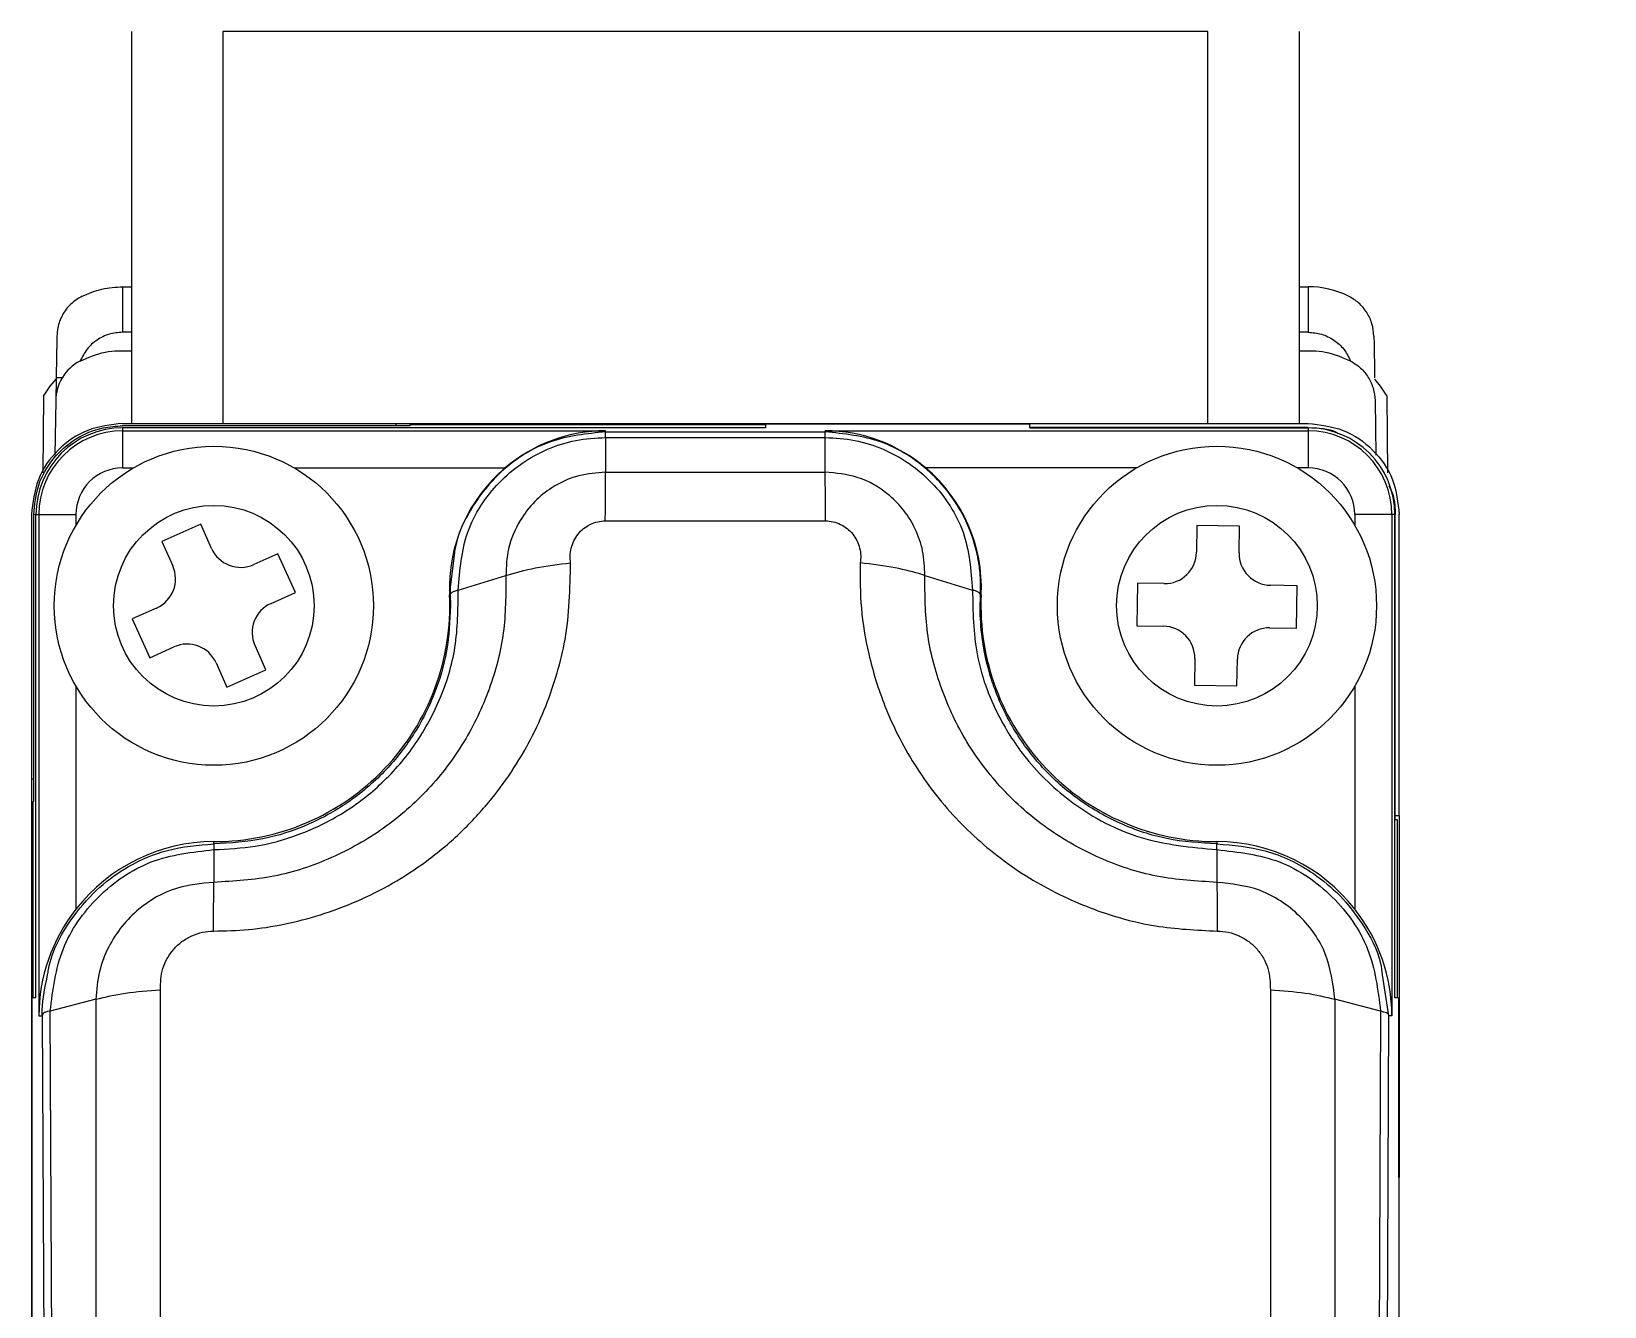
# Model space of a CAD drawing. Header units: inches. Extents: x 0.2 to 16.3, y 0.2 to 11.5.
# Drawn here: x 1.195 to 1.874, y 7.44 to 7.99 of the extents above; entities that cross this region are included whole.
import ezdxf

# ---------------------------------------------------------------- set-up
doc = ezdxf.new("R2010")
doc.units = ezdxf.units.IN
doc.header["$MEASUREMENT"] = 0
doc.linetypes.add('CENTERX2', pattern=[0.8, 0.5, -0.1, 0.1, -0.1])
doc.layers.add('CENTER_LINE', color=7, linetype='CENTERX2')
doc.styles.add('SLDTEXTSTYLE0', font='TXT', dxfattribs={"width": 0.7})
doc.dimstyles.new('SLDDIMSTYLE3', dxfattribs={"dimtxt": 0.15748, "dimasz": 0.13, "dimexe": 0, "dimexo": 0.0625, "dimgap": 0.03937, "dimtad": 0, "dimtih": 1, "dimtoh": 1, "dimdec": 3, "dimrnd": 1e-09, "dimdsep": 46, "dimtxsty": 'SLDTEXTSTYLE0', "dimsah": 1, "dimcen": 0, "dimadec": 0, "dimazin": 2, "dimtol": 1, "dimtp": 0.003937, "dimtm": 0.003937, "dimtfac": 1, "dimtdec": 3, "dimtmove": 0, "dimatfit": 3, "dimfxl": 1, "dimfrac": 2, "dimtolj": 1, "dimarcsym": 0})

# ---------------------------------------------------------------- blocks, each defined once
blk = doc.blocks.new('_D_3')
at = {"layer": 'CENTER_LINE'}
for p, q in [((3.43551, 8.74172), (1.6589, 8.74172)), ((3.73639, 7.09833), (3.43551, 8.74172)), ((3.7612, 6.96279), (3.73639, 7.09833)), ((3.7612, 6.96279), (3.80622, 6.71688))]:
    blk.add_line(p, q, dxfattribs=at)
for points in [[(3.73639, 7.09833), (3.73265, 7.22981), (3.6933, 7.22261)], [(3.7612, 6.96279), (3.76494, 6.83132), (3.80429, 6.83852)]]:
    blk.add_solid(points, dxfattribs=at)
at = {"layer": 'CENTER_LINE', "attachment_point": 1, "style": 'SLDTEXTSTYLE0'}
for s, insert, char_height in [('%%c', (1.6589, 8.94472), 0.15748), ('0.138', (1.83323, 8.94472), 0.15748), ('HOLE', (2.88133, 8.94472), 0.15748), ('±0.004', (2.37719, 8.89163), 0.110236)]:
    blk.add_mtext(s, dxfattribs=dict(at, insert=insert, char_height=char_height))

msp = doc.modelspace()

# ---------------------------------------------------------------- linework, layer by layer
at = {"color": 7, "linetype": 'Continuous', "lineweight": 18}
for p, q in [((1.23787, 7.8212), (1.23787, 7.9905)), ((1.27724, 7.9905), (1.27724, 7.8212)), ((1.70243, 7.9905), (1.27724, 7.9905)), ((1.70243, 7.8212), (1.70243, 7.9905)), ((1.7418, 7.9905), (1.7418, 7.8212)), ((1.23393, 7.88026), (1.23393, 7.86058)), ((1.23393, 7.88026), (1.23787, 7.88026)), ((1.7418, 7.88026), (1.74574, 7.88026)), ((1.74574, 7.88026), (1.74574, 7.86058)), ((1.23787, 7.86058), (1.23393, 7.86058)), ((1.74574, 7.86058), (1.7418, 7.86058)), ((1.20521, 7.84089), (1.20504, 7.83107)), ((1.20786, 7.84089), (1.20521, 7.84089)), ((1.19982, 7.83298), (1.19953, 7.79985)), ((1.20504, 7.83107), (1.20463, 7.80748)), ((1.77463, 7.83107), (1.77504, 7.80748)), ((1.78014, 7.79985), (1.77986, 7.83298)), ((1.23393, 7.8212), (1.35204, 7.8212)), ((1.35795, 7.82022), (1.23393, 7.82022)), ((1.23393, 7.81928), (1.23393, 7.81801)), ((1.51149, 7.81928), (1.23393, 7.81928)), ((1.23393, 7.81801), (1.44241, 7.81801)), ((1.23393, 7.81801), (1.23393, 7.80199)), ((1.35204, 7.82022), (1.35204, 7.8212)), ((1.35204, 7.8212), (1.61582, 7.8212)), ((1.35795, 7.82058), (1.35795, 7.82022)), ((1.51149, 7.82058), (1.35795, 7.82058)), ((1.44241, 7.81758), (1.44241, 7.81801)), ((1.44241, 7.81758), (1.53726, 7.81758)), ((1.51149, 7.82086), (1.51149, 7.81928)), ((1.62566, 7.82086), (1.51149, 7.82086)), ((1.53726, 7.81758), (1.53726, 7.81801)), ((1.53726, 7.81801), (1.74574, 7.81801)), ((1.61582, 7.8212), (1.74574, 7.8212)), ((1.61582, 7.8212), (1.61582, 7.82086)), ((1.62566, 7.81928), (1.62566, 7.82086)), ((1.74574, 7.8194), (1.62566, 7.8194)), ((1.62566, 7.81928), (1.74574, 7.81928)), ((1.74574, 7.81928), (1.74574, 7.81801)), ((1.74574, 7.81801), (1.74574, 7.80199)), ((1.4424, 7.81514), (1.44242, 7.80016)), ((1.4424, 7.81514), (1.53726, 7.81514)), ((1.53726, 7.80016), (1.53726, 7.81514)), ((1.23393, 7.80199), (1.2386, 7.80199)), ((1.308, 7.80199), (1.39911, 7.80199)), ((1.44242, 7.80016), (1.53726, 7.80016)), ((1.67167, 7.80199), (1.58056, 7.80199)), ((1.74574, 7.80199), (1.74107, 7.80199)), ((1.19456, 7.78183), (1.19456, 7.66766)), ((1.19555, 7.65792), (1.19555, 7.78184)), ((1.19648, 7.57309), (1.19648, 7.78183)), ((1.19648, 7.78183), (1.19776, 7.78183)), ((1.19776, 7.78183), (1.19776, 7.5653)), ((1.19776, 7.78183), (1.21378, 7.78183)), ((1.21378, 7.78183), (1.21378, 7.77716)), ((1.26762, 7.77766), (1.25085, 7.77016)), ((1.27231, 7.76718), (1.26762, 7.77766)), ((1.44231, 7.77911), (1.53737, 7.77911)), ((1.69771, 7.77705), (1.69754, 7.76557)), ((1.71608, 7.77677), (1.69771, 7.77705)), ((1.71591, 7.76529), (1.71608, 7.77677)), ((1.78192, 7.78183), (1.76589, 7.78183)), ((1.76589, 7.78183), (1.76589, 7.77716)), ((1.78192, 7.78183), (1.78192, 7.5653)), ((1.78319, 7.78183), (1.78192, 7.78183)), ((1.78319, 7.57309), (1.78319, 7.78183)), ((1.78331, 7.65004), (1.78331, 7.78184)), ((1.78511, 7.65191), (1.78511, 7.78183)), ((1.25085, 7.77016), (1.25554, 7.75968)), ((1.30099, 7.76492), (1.29051, 7.76023)), ((1.3085, 7.74815), (1.30099, 7.76492)), ((1.37528, 7.75034), (1.37536, 7.74722)), ((1.3788, 7.74924), (1.39938, 7.75553)), ((1.58029, 7.75553), (1.60087, 7.74924)), ((1.67207, 7.75218), (1.67179, 7.73381)), ((1.68355, 7.752), (1.67207, 7.75218)), ((1.74096, 7.75112), (1.72948, 7.7513)), ((1.74068, 7.73275), (1.74096, 7.75112)), ((1.29802, 7.74346), (1.3085, 7.74815)), ((1.37509, 7.7472), (1.37536, 7.74722)), ((1.37536, 7.74722), (1.3755, 7.74246)), ((1.60432, 7.74722), (1.60459, 7.7472)), ((1.24859, 7.74147), (1.2381, 7.73678)), ((1.2381, 7.73678), (1.24561, 7.72001)), ((1.67179, 7.73381), (1.68327, 7.73363)), ((1.72919, 7.73293), (1.74068, 7.73275)), ((1.24561, 7.72001), (1.25609, 7.7247)), ((1.29576, 7.71477), (1.29107, 7.72525)), ((1.2743, 7.71775), (1.27898, 7.70727)), ((1.69683, 7.71964), (1.69666, 7.70816)), ((1.71503, 7.70788), (1.71521, 7.71936)), ((1.27898, 7.70727), (1.29576, 7.71477)), ((1.21378, 7.70776), (1.21378, 7.61137)), ((1.69666, 7.70816), (1.71503, 7.70788)), ((1.76589, 7.70776), (1.76589, 7.61137)), ((1.19456, 7.66766), (1.19555, 7.66766)), ((1.19456, 7.66766), (1.19456, 7.23065)), ((1.19533, 7.57309), (1.19533, 7.65792)), ((1.19555, 7.65792), (1.19533, 7.65792)), ((1.78331, 7.65191), (1.78511, 7.65191)), ((1.78434, 7.65004), (1.78331, 7.65004)), ((1.78434, 7.57309), (1.78434, 7.65004)), ((1.78511, 7.65191), (1.78511, 7.49553)), ((1.2733, 7.63957), (1.2733, 7.64057)), ((1.70637, 7.64057), (1.70637, 7.63957)), ((1.2733, 7.63713), (1.2733, 7.62299)), ((1.70637, 7.63713), (1.70637, 7.62299)), ((1.1949, 6.83695), (1.1949, 7.57309)), ((1.19648, 7.57309), (1.1949, 7.57309)), ((1.25024, 7.34243), (1.25024, 7.57651)), ((1.72943, 7.5765), (1.72943, 7.34243)), ((1.78491, 7.57309), (1.78319, 7.57309)), ((1.78491, 7.49553), (1.78491, 7.57309)), ((1.22239, 7.5725), (1.20265, 7.56741)), ((1.20415, 7.25033), (1.20265, 7.56741)), ((1.22239, 7.5725), (1.2224, 7.33945)), ((1.75729, 7.5725), (1.75727, 7.33945)), ((1.77702, 7.56741), (1.75729, 7.5725)), ((1.77702, 7.56741), (1.77553, 7.25033)), ((1.19776, 7.5653), (1.19918, 7.5653)), ((1.19918, 7.5653), (1.20069, 7.24817)), ((1.78049, 7.5653), (1.77898, 7.24817)), ((1.78192, 7.5653), (1.78049, 7.5653)), ((1.78491, 7.49553), (1.78511, 7.49553)), ((1.78511, 7.42701), (1.78511, 7.49553))]:
    msp.add_line(p, q, dxfattribs=at)
at = {"color": 8, "linetype": 'Continuous', "lineweight": 18}
for p, q in [((1.74574, 7.81928), (1.74574, 7.8194)), ((1.19648, 7.78178), (1.19555, 7.78184)), ((1.78331, 7.78184), (1.78319, 7.78184)), ((1.37697, 7.76317), (1.37528, 7.75034)), ((1.77774, 7.58305), (1.78049, 7.5653))]:
    msp.add_line(p, q, dxfattribs=at)
at = {"color": 7, "linetype": 'Continuous', "lineweight": 18, "flags": 128}
for points in [[(1.19982, 7.83298), (1.20268, 7.83727), (1.2052, 7.84025)], [(1.77986, 7.83298), (1.777, 7.83727), (1.77447, 7.84025)]]:
    msp.add_lwpolyline(points, dxfattribs=at)
at = {"color": 7, "linetype": 'Continuous', "lineweight": 18}
for centre, radius in [((1.2733, 7.74246), 0.0689), ((1.70637, 7.74246), 0.0689), ((1.2733, 7.74246), 0.04331), ((1.70637, 7.74246), 0.04331)]:
    msp.add_circle(centre, radius, dxfattribs=at)
for centre, radius, start, end in [((1.74574, 7.84089), 0.03937, 63.69863, 90), ((1.22472, 7.83073), 0.01969, 117.88834, 179), ((1.23393, 7.78183), 0.03745, 90, 180), ((1.23393, 7.78183), 0.03617, 90, 180), ((1.74574, 7.78183), 0.03745, 0, 90), ((1.74574, 7.78183), 0.03617, 0, 90), ((1.23393, 7.78183), 0.02015, 90, 180), ((1.44241, 7.75034), 0.0674, 129.9741, 182.66588), ((1.53726, 7.75034), 0.0674, 357.33412, 50.0259), ((1.74574, 7.78183), 0.02015, 0, 90), ((1.28488, 7.77281), 0.01378, 204.10475, 294.10475), ((1.68376, 7.76578), 0.01378, 269.12294, 359.12294), ((1.72969, 7.76508), 0.01378, 179.12294, 269.12294), ((1.24296, 7.75405), 0.01378, 294.10475, 24.10475), ((1.2733, 7.74246), 0.1019, 270, 2.66588), ((1.30364, 7.73088), 0.01378, 114.10475, 204.10475), ((1.70637, 7.74246), 0.1019, 177.33412, 270), ((1.68306, 7.71985), 0.01378, 359.12294, 89.12294), ((1.72898, 7.71915), 0.01378, 89.12294, 179.12294), ((1.26172, 7.71212), 0.01378, 24.10475, 114.10475), ((1.2733, 7.5653), 0.07527, 90, 142.25835), ((1.70637, 7.5653), 0.07527, 37.74165, 90)]:
    msp.add_arc(centre, radius, start, end, dxfattribs=at)
for centre, major_axis, start_param, end_param in [((1.44241, 7.75148), (0, 0.06653), 0, 0.708773), ((1.53726, 7.75148), (0, 0.06653), 5.574412, 6.283185), ((1.27203, 7.5653), (0.07427, 0), 2.472305, 3.141593), ((1.70765, 7.5653), (0.07427, 0), 0, 0.669288)]:
    msp.add_ellipse(centre, major_axis=major_axis, ratio=0.999853, start_param=start_param, end_param=end_param, dxfattribs=at)
for points in [[(1.21649, 7.87618), (1.21928, 7.87737), (1.22486, 7.87973), (1.2309, 7.88008), (1.23393, 7.88026)], [(1.21552, 7.84813), (1.21908, 7.84968), (1.22621, 7.85279), (1.23398, 7.8526), (1.23787, 7.8525)], [(1.7418, 7.8525), (1.74569, 7.8526), (1.75347, 7.85279), (1.76059, 7.84968), (1.76416, 7.84813)], [(1.76416, 7.84813), (1.76564, 7.84719), (1.76861, 7.84531), (1.7719, 7.84114), (1.77414, 7.83632), (1.77447, 7.83282), (1.77463, 7.83107)], [(1.23393, 7.8212), (1.22877, 7.82061), (1.21845, 7.81943), (1.20544, 7.81032), (1.19634, 7.79731), (1.19515, 7.78699), (1.19456, 7.78183)], [(1.4424, 7.81514), (1.4424, 7.81583), (1.44241, 7.8172), (1.44241, 7.81745), (1.44241, 7.81758)], [(1.53726, 7.81514), (1.53726, 7.81583), (1.53726, 7.8172), (1.53726, 7.81745), (1.53726, 7.81758)], [(1.74574, 7.8212), (1.7509, 7.82061), (1.76122, 7.81943), (1.77423, 7.81032), (1.78334, 7.79731), (1.78452, 7.78699), (1.78511, 7.78183)], [(1.44231, 7.77911), (1.44233, 7.7832), (1.44237, 7.79138), (1.4424, 7.79723), (1.44242, 7.80016)], [(1.53737, 7.77911), (1.53735, 7.7832), (1.53732, 7.79138), (1.53728, 7.79723), (1.53726, 7.80016)]]:
    msp.add_open_spline(points, degree=3, dxfattribs=at)
for points, knots in [([(1.21649, 7.87618), (1.21475, 7.87512), (1.21127, 7.87299), (1.20766, 7.86804), (1.20583, 7.86316), (1.20561, 7.86008), (1.20553, 7.85888)], [0, 0, 0, 0, 0.270501, 0.540639, 0.820445, 1, 1, 1, 1]), ([(1.77415, 7.85888), (1.77397, 7.86069), (1.77364, 7.86421), (1.77126, 7.8692), (1.7678, 7.87343), (1.76471, 7.87527), (1.76319, 7.87618)], [0, 0, 0, 0, 0.268331, 0.522065, 0.764688, 1, 1, 1, 1]), ([(1.20553, 7.85888), (1.20545, 7.85475), (1.20535, 7.84897), (1.20524, 7.84268), (1.20521, 7.84089)], [0, 0, 0, 0, 0.715699, 1, 1, 1, 1]), ([(1.23393, 7.86057), (1.23197, 7.86041), (1.22805, 7.86007), (1.22272, 7.8574), (1.21825, 7.85343), (1.21649, 7.84991), (1.21561, 7.84815)], [0, 0, 0, 0, 0.249883, 0.499844, 0.749883, 1, 1, 1, 1]), ([(1.74574, 7.86058), (1.7477, 7.86041), (1.75162, 7.86008), (1.75696, 7.8574), (1.76143, 7.85344), (1.76319, 7.84992), (1.76408, 7.84816)], [0, 0, 0, 0, 0.249826, 0.499768, 0.749826, 1, 1, 1, 1]), ([(1.77415, 7.85888), (1.7742, 7.8559), (1.7743, 7.8502), (1.77441, 7.8439), (1.77446, 7.84089)], [0, 0, 0, 0, 0.523313, 1, 1, 1, 1]), ([(1.19555, 7.78184), (1.19597, 7.78615), (1.19682, 7.79478), (1.20344, 7.80628), (1.21318, 7.81496), (1.22397, 7.81956), (1.2311, 7.82003), (1.23393, 7.82022)], [0, 0, 0, 0, 0.214703, 0.429407, 0.644092, 0.858769, 1, 1, 1, 1]), ([(1.44241, 7.81758), (1.43434, 7.81673), (1.41791, 7.81499), (1.39679, 7.80167), (1.38394, 7.78478), (1.37784, 7.77143), (1.37713, 7.76476), (1.37697, 7.76317)], [0, 0, 0, 0, 0.261145, 0.531603, 0.781531, 0.947839, 1, 1, 1, 1]), ([(1.60317, 7.76321), (1.60305, 7.7638), (1.6018, 7.76995), (1.59689, 7.78355), (1.58328, 7.80131), (1.56195, 7.81495), (1.54541, 7.81671), (1.53726, 7.81758)], [0, 0, 0, 0, 0.019748, 0.204658, 0.465549, 0.736715, 1, 1, 1, 1]), ([(1.74574, 7.8194), (1.75011, 7.81931), (1.75481, 7.81922), (1.75877, 7.81696), (1.75906, 7.8168)], [0, 0, 0, 0, 0.926341, 1, 1, 1, 1]), ([(1.3788, 7.74924), (1.37948, 7.75775), (1.38083, 7.77477), (1.39302, 7.79315), (1.40595, 7.80421), (1.41723, 7.8104), (1.42954, 7.81439), (1.43811, 7.81489), (1.4424, 7.81514)], [0, 0, 0, 0, 0.249328, 0.498429, 0.623734, 0.74892, 0.874188, 1, 1, 1, 1]), ([(1.53726, 7.81514), (1.54155, 7.81489), (1.55012, 7.81439), (1.56243, 7.8104), (1.57371, 7.80422), (1.58665, 7.79315), (1.59884, 7.77477), (1.60019, 7.75775), (1.60087, 7.74924)], [0, 0, 0, 0, 0.125761, 0.251022, 0.376238, 0.501616, 0.75075, 1, 1, 1, 1]), ([(1.44242, 7.80016), (1.43852, 7.79985), (1.43033, 7.7992), (1.41989, 7.79431), (1.41138, 7.78748), (1.40461, 7.77869), (1.39993, 7.76766), (1.39955, 7.75938), (1.39938, 7.75553)], [0, 0, 0, 0, 0.1677364, 0.3521428, 0.4871717, 0.6389737, 0.831837, 1, 1, 1, 1]), ([(1.58029, 7.75553), (1.58015, 7.7591), (1.57988, 7.76599), (1.57648, 7.77553), (1.57156, 7.78363), (1.5636, 7.79192), (1.55201, 7.79876), (1.54193, 7.79972), (1.53726, 7.80016)], [0, 0, 0, 0, 0.155857, 0.300953, 0.437924, 0.567125, 0.799357, 1, 1, 1, 1]), ([(1.78065, 7.79431), (1.78131, 7.79292), (1.78314, 7.78901), (1.78324, 7.78465), (1.78331, 7.78184)], [0, 0, 0, 0, 0.355199, 1, 1, 1, 1]), ([(1.42733, 7.76098), (1.42721, 7.76201), (1.42696, 7.76413), (1.42749, 7.76737), (1.42862, 7.77055), (1.43044, 7.77342), (1.43285, 7.77586), (1.43575, 7.77767), (1.43895, 7.77891), (1.4412, 7.77905), (1.44231, 7.77911)], [0, 0, 0, 0, 0.11782, 0.242931, 0.371062, 0.499161, 0.624773, 0.752597, 0.87771, 1, 1, 1, 1]), ([(1.53737, 7.77911), (1.53846, 7.77904), (1.54071, 7.7789), (1.5439, 7.77769), (1.54681, 7.77588), (1.5492, 7.77346), (1.55105, 7.77057), (1.55217, 7.76741), (1.55272, 7.76414), (1.55247, 7.76201), (1.55234, 7.76096)], [0, 0, 0, 0, 0.120683, 0.247152, 0.372056, 0.500257, 0.625655, 0.756459, 0.880216, 1, 1, 1, 1]), ([(1.27314, 7.60195), (1.27819, 7.60206), (1.28839, 7.60229), (1.30388, 7.60473), (1.31947, 7.60872), (1.33523, 7.61461), (1.35063, 7.62231), (1.36301, 7.63041), (1.37244, 7.63782), (1.37937, 7.644), (1.38594, 7.6506), (1.39364, 7.65935), (1.402, 7.67054), (1.41027, 7.68454), (1.41681, 7.69888), (1.4217, 7.71337), (1.42671, 7.73379), (1.42708, 7.74986), (1.42733, 7.76098)], [0, 0, 0, 0, 0.0602342, 0.1215444, 0.1865615, 0.2523133, 0.3226645, 0.3928648, 0.430194, 0.4675925, 0.5052001, 0.5431538, 0.6093187, 0.6752662, 0.7417217, 0.8024537, 0.863248, 1, 1, 1, 1]), ([(1.39938, 7.75553), (1.40346, 7.7567), (1.41161, 7.75906), (1.42209, 7.76034), (1.42733, 7.76098)], [0, 0, 0, 0, 0.50013, 1, 1, 1, 1]), ([(1.55234, 7.76096), (1.55232, 7.75442), (1.55228, 7.7412), (1.55522, 7.72423), (1.55898, 7.71019), (1.56292, 7.69906), (1.57, 7.68298), (1.58222, 7.66287), (1.60235, 7.64095), (1.62626, 7.62324), (1.65252, 7.61083), (1.67945, 7.60321), (1.69756, 7.60237), (1.70652, 7.60195)], [0, 0, 0, 0, 0.080704, 0.163024, 0.211581, 0.259857, 0.308115, 0.427315, 0.545979, 0.667979, 0.784306, 0.893236, 1, 1, 1, 1]), ([(1.58029, 7.75553), (1.57987, 7.75566), (1.57618, 7.75683), (1.56728, 7.75913), (1.55751, 7.76033), (1.55234, 7.76096)], [0, 0, 0, 0, 0.057383, 0.500719, 1, 1, 1, 1]), ([(1.39938, 7.75553), (1.39935, 7.74726), (1.39929, 7.73061), (1.39282, 7.7062), (1.38201, 7.68324), (1.36653, 7.66281), (1.34714, 7.64566), (1.32439, 7.63293), (1.29944, 7.62451), (1.28199, 7.6235), (1.2733, 7.62299)], [0, 0, 0, 0, 0.123584, 0.248726, 0.373798, 0.499207, 0.624438, 0.749796, 0.875432, 1, 1, 1, 1]), ([(1.2733, 7.63713), (1.2793, 7.63742), (1.29172, 7.63803), (1.31034, 7.6432), (1.32867, 7.65197), (1.3457, 7.6648), (1.36038, 7.6815), (1.37153, 7.70169), (1.37861, 7.72471), (1.37874, 7.74095), (1.3788, 7.74924)], [0, 0, 0, 0, 0.10102, 0.209221, 0.324285, 0.446028, 0.574634, 0.7099, 0.851901, 1, 1, 1, 1]), ([(1.37536, 7.74722), (1.3754, 7.7474), (1.3755, 7.74776), (1.3762, 7.74831), (1.37728, 7.74882), (1.3783, 7.7491), (1.3788, 7.74924)], [0, 0, 0, 0, 0.2476857, 0.5000274, 0.7523547, 1, 1, 1, 1]), ([(1.70637, 7.62299), (1.69767, 7.62351), (1.68022, 7.62454), (1.65526, 7.63289), (1.63256, 7.64569), (1.61314, 7.66278), (1.59766, 7.68323), (1.58687, 7.7062), (1.58037, 7.73061), (1.58032, 7.74726), (1.58029, 7.75553)], [0, 0, 0, 0, 0.1246908, 0.2501464, 0.3754264, 0.5008375, 0.6259945, 0.7513068, 0.8764488, 1, 1, 1, 1]), ([(1.60087, 7.74924), (1.60101, 7.73998), (1.60128, 7.72124), (1.61036, 7.69643), (1.62449, 7.67446), (1.64455, 7.65539), (1.67292, 7.64021), (1.69527, 7.63815), (1.70637, 7.63713)], [0, 0, 0, 0, 0.165533, 0.335366, 0.46358, 0.624197, 0.813309, 1, 1, 1, 1]), ([(1.60432, 7.74722), (1.60421, 7.74748), (1.60403, 7.74796), (1.6029, 7.74858), (1.60182, 7.74897), (1.60112, 7.74916), (1.60087, 7.74924)], [0, 0, 0, 0, 0.3750968, 0.6707688, 0.8788018, 1, 1, 1, 1]), ([(1.3755, 7.74246), (1.37518, 7.73593), (1.37455, 7.72288), (1.36875, 7.70351), (1.35962, 7.68583), (1.34904, 7.67261), (1.33935, 7.66355), (1.32857, 7.65535), (1.31388, 7.64731), (1.29429, 7.64084), (1.28043, 7.64), (1.2733, 7.63957)], [0, 0, 0, 0, 0.125745, 0.25123, 0.384795, 0.501655, 0.567479, 0.631015, 0.751263, 0.872159, 1, 1, 1, 1]), ([(1.70637, 7.63957), (1.69912, 7.64002), (1.68483, 7.6409), (1.66464, 7.64776), (1.64635, 7.65815), (1.6309, 7.67185), (1.61836, 7.68848), (1.61113, 7.70362), (1.60709, 7.71681), (1.60492, 7.72768), (1.60402, 7.73807), (1.60424, 7.74482), (1.60432, 7.74722)], [0, 0, 0, 0, 0.126294, 0.248663, 0.370087, 0.498036, 0.617487, 0.748454, 0.805475, 0.874075, 0.955183, 1, 1, 1, 1]), ([(1.20155, 7.58308), (1.20166, 7.58384), (1.20297, 7.59305), (1.21065, 7.60653), (1.22329, 7.621), (1.23701, 7.63075), (1.25368, 7.63802), (1.26653, 7.63903), (1.2733, 7.63957)], [0, 0, 0, 0, 0.023377, 0.284963, 0.454083, 0.610185, 0.794428, 1, 1, 1, 1]), ([(1.20265, 7.56741), (1.2038, 7.57653), (1.20609, 7.59475), (1.22235, 7.61775), (1.24558, 7.63396), (1.26406, 7.63607), (1.2733, 7.63713)], [0, 0, 0, 0, 0.249805, 0.4994208, 0.7493558, 1, 1, 1, 1]), ([(1.2733, 7.63957), (1.2733, 7.63944), (1.27331, 7.63919), (1.2733, 7.63782), (1.2733, 7.63713)], [0, 0, 0, 0, 0.497258, 1, 1, 1, 1]), ([(1.70637, 7.63713), (1.70637, 7.63782), (1.70637, 7.63919), (1.70637, 7.63944), (1.70637, 7.63957)], [0, 0, 0, 0, 0.502742, 1, 1, 1, 1]), ([(1.70637, 7.63957), (1.71339, 7.63899), (1.72815, 7.63777), (1.74619, 7.62887), (1.76001, 7.61743), (1.76994, 7.60442), (1.77652, 7.5926), (1.77753, 7.58473), (1.77774, 7.58305)], [0, 0, 0, 0, 0.213112, 0.447815, 0.598568, 0.757367, 0.948269, 1, 1, 1, 1]), ([(1.70637, 7.63713), (1.7156, 7.63607), (1.73405, 7.63397), (1.75728, 7.61779), (1.77357, 7.59479), (1.77587, 7.57654), (1.77702, 7.56741)], [0, 0, 0, 0, 0.2502245, 0.5000044, 0.7497637, 1, 1, 1, 1]), ([(1.2733, 7.62299), (1.26782, 7.62248), (1.2561, 7.62137), (1.24262, 7.61354), (1.23334, 7.60417), (1.22752, 7.59506), (1.22334, 7.58434), (1.22271, 7.57653), (1.22239, 7.5725)], [0, 0, 0, 0, 0.20459, 0.437673, 0.566426, 0.702382, 0.846176, 1, 1, 1, 1]), ([(1.27314, 7.60195), (1.27317, 7.60602), (1.27322, 7.61419), (1.27327, 7.62005), (1.2733, 7.62299)], [0, 0, 0, 0, 0.497276, 1, 1, 1, 1]), ([(1.70637, 7.62299), (1.70639, 7.62005), (1.70644, 7.61419), (1.7065, 7.60602), (1.70652, 7.60195)], [0, 0, 0, 0, 0.502722, 1, 1, 1, 1]), ([(1.75728, 7.5725), (1.75644, 7.57922), (1.75479, 7.59241), (1.74471, 7.60666), (1.73418, 7.61511), (1.72234, 7.62131), (1.71264, 7.62233), (1.70637, 7.62299)], [0, 0, 0, 0, 0.256012, 0.50256, 0.638236, 0.766006, 1, 1, 1, 1]), ([(1.25024, 7.57651), (1.25032, 7.57964), (1.25045, 7.58438), (1.25307, 7.59021), (1.25586, 7.59418), (1.25944, 7.59751), (1.26368, 7.59999), (1.2683, 7.60166), (1.27154, 7.60185), (1.27314, 7.60195)], [0, 0, 0, 0, 0.245572, 0.373218, 0.499285, 0.625401, 0.751777, 0.877837, 1, 1, 1, 1]), ([(1.70652, 7.60195), (1.70811, 7.60185), (1.71135, 7.60166), (1.71597, 7.6), (1.72022, 7.59752), (1.7238, 7.59419), (1.72659, 7.59023), (1.72922, 7.58439), (1.72935, 7.57963), (1.72943, 7.5765)], [0, 0, 0, 0, 0.121784, 0.248137, 0.373872, 0.500587, 0.62603, 0.753831, 1, 1, 1, 1]), ([(1.22239, 7.5725), (1.22646, 7.57349), (1.2346, 7.57548), (1.24503, 7.57617), (1.25024, 7.57651)], [0, 0, 0, 0, 0.500435, 1, 1, 1, 1]), ([(1.72943, 7.5765), (1.73463, 7.57617), (1.74507, 7.5755), (1.75321, 7.5735), (1.75729, 7.5725)], [0, 0, 0, 0, 0.49864, 1, 1, 1, 1]), ([(1.20265, 7.56741), (1.20227, 7.56732), (1.20124, 7.56708), (1.20011, 7.56677), (1.19933, 7.56624), (1.19923, 7.56561), (1.19918, 7.5653)], [0, 0, 0, 0, 0.183981, 0.49927, 0.753248, 1, 1, 1, 1]), ([(1.77702, 7.56741), (1.77753, 7.56727), (1.77855, 7.56699), (1.77962, 7.5668), (1.78023, 7.56626), (1.78046, 7.5656), (1.78048, 7.56538), (1.78049, 7.5653)], [0, 0, 0, 0, 0.249886, 0.499926, 0.747959, 0.907794, 1, 1, 1, 1])]:
    msp.add_open_spline(points, degree=3, knots=knots, dxfattribs=at)
at = {"color": 8, "linetype": 'Continuous', "lineweight": 18}
for points, knots in [([(1.60432, 7.74722), (1.60435, 7.75047), (1.60442, 7.75584), (1.60352, 7.76112), (1.60317, 7.76321)], [0, 0, 0, 0, 0.605148, 1, 1, 1, 1]), ([(1.19918, 7.5653), (1.19918, 7.56531), (1.19918, 7.56537), (1.19918, 7.56559), (1.19918, 7.56641), (1.19927, 7.57234), (1.20048, 7.57801), (1.20155, 7.58308)], [0, 0, 0, 0, 0.001181, 0.010701, 0.037347, 0.138471, 1, 1, 1, 1])]:
    msp.add_open_spline(points, degree=3, knots=knots, dxfattribs=at)

# ---------------------------------------------------------------- dimensions: what is measured, and where the dimension line sits
at = {"layer": 'CENTER_LINE'}
dim = msp.add_diameter_dim_2p(p1=(3.73639, 7.09833), p2=(3.7612, 6.96279), text='<> HOLE', dimstyle='SLDDIMSTYLE3', dxfattribs=at)
dim.commit()
dim.dimension.update_dxf_attribs({"geometry": '_D_3', "text_midpoint": (2.51596, 8.85316), "dimtype": 163})

doc.saveas('drawing.dxf')
